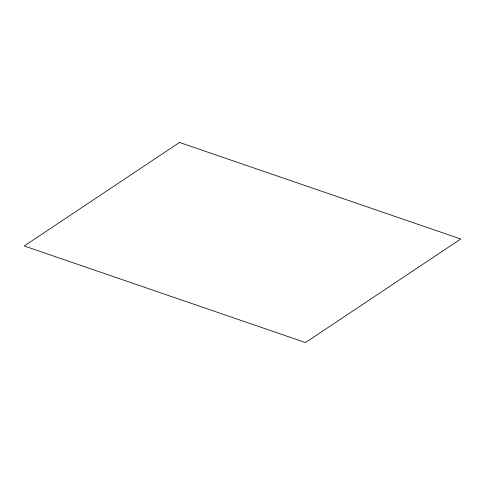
<?xml version="1.0" encoding="UTF-8"?>
<svg xmlns="http://www.w3.org/2000/svg" width="485" height="485" viewBox="0 0 485 485"><rect width="100%" height="100%" fill="white"/><g stroke="black" fill="none" stroke-linecap="round" stroke-linejoin="round"><path stroke-width="0.73" d="M179.511 142.445L24.25 245.992L305.489 342.555L460.75 239.008L179.511 142.445"/></g></svg>
